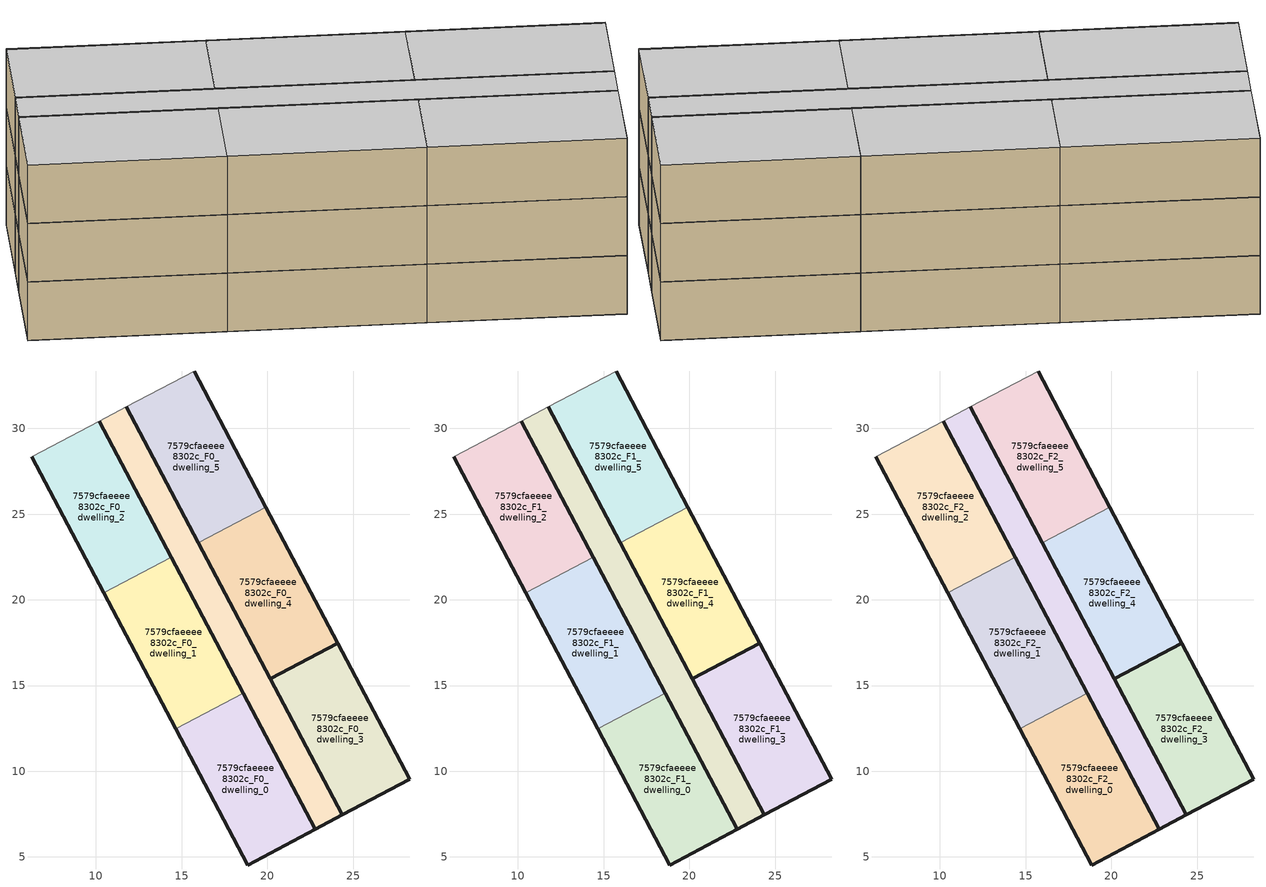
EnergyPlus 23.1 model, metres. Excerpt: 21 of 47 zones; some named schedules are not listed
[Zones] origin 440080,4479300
7579cfaeeee8302c_F0_dwelling_0
 floor ground (EU_floor_Construction): 22.78,6.61 18.58,14.55 14.64,12.46 18.84,4.53 z0
 wall outside (EU_wall_Construction): 18.58,14.55 22.78,6.61 18.84,4.53 14.64,12.46 z0:3
 wall to 7579cfaeeee8302c_F0_dwelling_1 (EU_wall_Construction): 14.64,12.46 18.58,14.55 z0:3
7579cfaeeee8302c_F0_dwelling_1
 floor ground (EU_floor_Construction): 18.58,14.55 14.39,22.49 10.44,20.4 14.64,12.46 z0
 wall outside (EU_wall_Construction): 14.39,22.49 18.58,14.55 / 14.64,12.46 10.44,20.4 z0:3
 wall to 7579cfaeeee8302c_F0_dwelling_2 (EU_wall_Construction): 10.44,20.4 14.39,22.49 z0:3
7579cfaeeee8302c_F0_dwelling_2
 floor ground (EU_floor_Construction): 14.39,22.49 10.19,30.42 6.24,28.34 10.44,20.4 z0
 wall outside (EU_wall_Construction): 10.19,30.42 14.39,22.49 / 10.44,20.4 6.24,28.34 z0:3
 wall adiabatic (EU_wall_Construction): 6.24,28.34 10.19,30.42 z0:3
7579cfaeeee8302c_F0_dwelling_3
 floor ground (EU_floor_Construction): 28.31,9.54 24.11,17.48 20.17,15.39 24.37,7.45 z0
 wall outside (EU_wall_Construction): 24.37,7.45 20.17,15.39 24.11,17.48 28.31,9.54 24.37,7.45 z0:3
7579cfaeeee8302c_F0_dwelling_4
 floor ground (EU_floor_Construction): 24.11,17.48 19.92,25.41 15.98,23.33 20.17,15.39 z0
 wall outside (EU_wall_Construction): 19.92,25.41 24.11,17.48 20.17,15.39 15.98,23.33 z0:3
 wall to 7579cfaeeee8302c_F0_dwelling_5 (EU_wall_Construction): 15.98,23.33 19.92,25.41 z0:3
7579cfaeeee8302c_F0_dwelling_5
 floor ground (EU_floor_Construction): 19.92,25.41 15.72,33.35 11.78,31.27 15.98,23.33 z0
 wall outside (EU_wall_Construction): 15.98,23.33 11.78,31.27 / 15.72,33.35 19.92,25.41 z0:3
 wall adiabatic (EU_wall_Construction): 11.78,31.27 15.72,33.35 z0:3
7579cfaeeee8302c_F0_circulation
 floor ground (EU_floor_Construction): 24.37,7.45 11.78,31.27 10.19,30.42 22.78,6.61 z0
 wall outside (EU_wall_Construction): 11.78,31.27 24.37,7.45 22.78,6.61 10.19,30.42 z0:3
 wall adiabatic (EU_wall_Construction): 10.19,30.42 11.78,31.27 z0:3
7579cfaeeee8302c_F1_dwelling_0
 floor to 7579cfaeeee8302c_F0_dwelling_0 (EU_floor_Construction): 22.78,6.61 18.58,14.55 14.64,12.46 18.84,4.53 z3
 wall outside (EU_wall_Construction): 18.58,14.55 22.78,6.61 18.84,4.53 14.64,12.46 z3:6
 wall to 7579cfaeeee8302c_F1_dwelling_1 (EU_wall_Construction): 14.64,12.46 18.58,14.55 z3:6
7579cfaeeee8302c_F1_dwelling_1
 floor to 7579cfaeeee8302c_F0_dwelling_1 (EU_floor_Construction): 18.58,14.55 14.39,22.49 10.44,20.4 14.64,12.46 z3
 wall outside (EU_wall_Construction): 14.39,22.49 18.58,14.55 / 14.64,12.46 10.44,20.4 z3:6
 wall to 7579cfaeeee8302c_F1_dwelling_2 (EU_wall_Construction): 10.44,20.4 14.39,22.49 z3:6
7579cfaeeee8302c_F1_dwelling_2
 floor to 7579cfaeeee8302c_F0_dwelling_2 (EU_floor_Construction): 14.39,22.49 10.19,30.42 6.24,28.34 10.44,20.4 z3
 wall outside (EU_wall_Construction): 10.19,30.42 14.39,22.49 / 10.44,20.4 6.24,28.34 z3:6
 wall adiabatic (EU_wall_Construction): 6.24,28.34 10.19,30.42 z3:6
7579cfaeeee8302c_F1_dwelling_3
 floor to 7579cfaeeee8302c_F0_dwelling_3 (EU_floor_Construction): 28.31,9.54 24.11,17.48 20.17,15.39 24.37,7.45 z3
 wall outside (EU_wall_Construction): 24.37,7.45 20.17,15.39 24.11,17.48 28.31,9.54 24.37,7.45 z3:6
7579cfaeeee8302c_F1_dwelling_4
 floor to 7579cfaeeee8302c_F0_dwelling_4 (EU_floor_Construction): 24.11,17.48 19.92,25.41 15.98,23.33 20.17,15.39 z3
 wall outside (EU_wall_Construction): 19.92,25.41 24.11,17.48 20.17,15.39 15.98,23.33 z3:6
 wall to 7579cfaeeee8302c_F1_dwelling_5 (EU_wall_Construction): 15.98,23.33 19.92,25.41 z3:6
7579cfaeeee8302c_F1_dwelling_5
 floor to 7579cfaeeee8302c_F0_dwelling_5 (EU_floor_Construction): 19.92,25.41 15.72,33.35 11.78,31.27 15.98,23.33 z3
 wall outside (EU_wall_Construction): 15.98,23.33 11.78,31.27 / 15.72,33.35 19.92,25.41 z3:6
 wall adiabatic (EU_wall_Construction): 11.78,31.27 15.72,33.35 z3:6
7579cfaeeee8302c_F1_circulation
 floor to 7579cfaeeee8302c_F0_circulation (EU_floor_Construction): 24.37,7.45 11.78,31.27 10.19,30.42 22.78,6.61 z3
 wall outside (EU_wall_Construction): 11.78,31.27 24.37,7.45 22.78,6.61 10.19,30.42 z3:6
 wall adiabatic (EU_wall_Construction): 10.19,30.42 11.78,31.27 z3:6
7579cfaeeee8302c_F2_dwelling_0
 floor to 7579cfaeeee8302c_F1_dwelling_0 (EU_floor_Construction): 22.78,6.61 18.58,14.55 14.64,12.46 18.84,4.53 z6
 wall outside (EU_wall_Construction): 18.58,14.55 22.78,6.61 18.84,4.53 14.64,12.46 z6:9
 wall to 7579cfaeeee8302c_F2_dwelling_1 (EU_wall_Construction): 14.64,12.46 18.58,14.55 z6:9
 ceiling to 7579cfaeeee8302c_F3_dwelling_0 (EU_floor_Construction): 18.58,14.55 22.78,6.61 18.84,4.53 14.64,12.46 z9
7579cfaeeee8302c_F2_dwelling_1
 floor to 7579cfaeeee8302c_F1_dwelling_1 (EU_floor_Construction): 18.58,14.55 14.39,22.49 10.44,20.4 14.64,12.46 z6
 wall outside (EU_wall_Construction): 14.39,22.49 18.58,14.55 / 14.64,12.46 10.44,20.4 z6:9
 wall to 7579cfaeeee8302c_F2_dwelling_2 (EU_wall_Construction): 10.44,20.4 14.39,22.49 z6:9
 ceiling to 7579cfaeeee8302c_F3_dwelling_1 (EU_floor_Construction): 14.39,22.49 18.58,14.55 14.64,12.46 10.44,20.4 z9
7579cfaeeee8302c_F2_dwelling_2
 floor to 7579cfaeeee8302c_F1_dwelling_2 (EU_floor_Construction): 14.39,22.49 10.19,30.42 6.24,28.34 10.44,20.4 z6
 wall outside (EU_wall_Construction): 10.19,30.42 14.39,22.49 / 10.44,20.4 6.24,28.34 z6:9
 wall adiabatic (EU_wall_Construction): 6.24,28.34 10.19,30.42 z6:9
 ceiling to 7579cfaeeee8302c_F3_dwelling_2 (EU_floor_Construction): 10.19,30.42 14.39,22.49 10.44,20.4 6.24,28.34 z9
7579cfaeeee8302c_F2_dwelling_3
 floor to 7579cfaeeee8302c_F1_dwelling_3 (EU_floor_Construction): 28.31,9.54 24.11,17.48 20.17,15.39 24.37,7.45 z6
 wall outside (EU_wall_Construction): 24.37,7.45 20.17,15.39 24.11,17.48 28.31,9.54 24.37,7.45 z6:9
 ceiling to 7579cfaeeee8302c_F3_dwelling_3 (EU_floor_Construction): 24.11,17.48 28.31,9.54 24.37,7.45 20.17,15.39 z9
7579cfaeeee8302c_F2_dwelling_4
 floor to 7579cfaeeee8302c_F1_dwelling_4 (EU_floor_Construction): 24.11,17.48 19.92,25.41 15.98,23.33 20.17,15.39 z6
 wall outside (EU_wall_Construction): 19.92,25.41 24.11,17.48 20.17,15.39 15.98,23.33 z6:9
 wall to 7579cfaeeee8302c_F2_dwelling_5 (EU_wall_Construction): 15.98,23.33 19.92,25.41 z6:9
 ceiling to 7579cfaeeee8302c_F3_dwelling_4 (EU_floor_Construction): 19.92,25.41 24.11,17.48 20.17,15.39 15.98,23.33 z9
7579cfaeeee8302c_F2_dwelling_5
 floor to 7579cfaeeee8302c_F1_dwelling_5 (EU_floor_Construction): 19.92,25.41 15.72,33.35 11.78,31.27 15.98,23.33 z6
 wall outside (EU_wall_Construction): 15.98,23.33 11.78,31.27 / 15.72,33.35 19.92,25.41 z6:9
 wall adiabatic (EU_wall_Construction): 11.78,31.27 15.72,33.35 z6:9
 ceiling to 7579cfaeeee8302c_F3_dwelling_5 (EU_floor_Construction): 15.72,33.35 19.92,25.41 15.98,23.33 11.78,31.27 z9
7579cfaeeee8302c_F2_circulation
 floor to 7579cfaeeee8302c_F1_circulation (EU_floor_Construction): 24.37,7.45 11.78,31.27 10.19,30.42 22.78,6.61 z6
 wall outside (EU_wall_Construction): 11.78,31.27 24.37,7.45 22.78,6.61 10.19,30.42 z6:9
 wall adiabatic (EU_wall_Construction): 10.19,30.42 11.78,31.27 z6:9
 ceiling to 7579cfaeeee8302c_F3_circulation (EU_floor_Construction): 11.78,31.27 24.37,7.45 22.78,6.61 10.19,30.42 z9
[Building]
EU S2 Campaign: North Axis=0; Terrain=City; Solar Distribution=FullExterior
[Site:Location]
Madrid: Latitude=40.5; Longitude=-3.5; Time Zone=1; Elevation=609
[SizingPeriod:WeatherFileDays]
AnnualSizingPeriod: Begin Month=1; Begin Day of Month=1; End Month=12; End Day of Month=31; Day of Week for Start Day=Monday; Use Weather File Daylight Saving Period=No; Use Weather File Rain and Snow Indicators=No
[MATERIAL]
EU_InternalMass_Material: Roughness=MediumRough; Thickness=0.1; Conductivity=1; Density=1800; Specific Heat=900; Thermal Absorptance=0.9; Solar Absorptance=0.7; Visible Absorptance=0.7
[MATERIAL:NOMASS] Roughness=MediumRough; Thermal Absorptance=0.9; Solar Absorptance=0.7; Visible Absorptance=0.7
Name | Thermal Resistance
EU_wall_NoMass | 1.60022
EU_floor_NoMass | 0.470652
[CONSTRUCTION]
EU_wall_Construction: EU_wall_NoMass
EU_floor_Construction: EU_floor_NoMass
EU_InternalMass_Construction: EU_InternalMass_Material
[ZONE] Type=1; Multiplier=1; Ceiling Height=autocalculate; Floor Area=autocalculate; Part of Total Floor Area=Yes
Name | Volume
7579cfaeeee8302c_F0_dwelling_0; 7579cfaeeee8302c_F1_dwelling_0; 7579cfaeeee8302c_F2_dwelling_0 | 120.112
7579cfaeeee8302c_F0_dwelling_1; 7579cfaeeee8302c_F1_dwelling_1; 7579cfaeeee8302c_F2_dwelling_1; 7579cfaeeee8302c_F0_dwelling_2; 7579cfaeeee8302c_F1_dwelling_2; 7579cfaeeee8302c_F2_dwelling_2 | 120.121
7579cfaeeee8302c_F0_dwelling_3; 7579cfaeeee8302c_F1_dwelling_3; 7579cfaeeee8302c_F2_dwelling_3; 7579cfaeeee8302c_F0_dwelling_4; 7579cfaeeee8302c_F1_dwelling_4; 7579cfaeeee8302c_F2_dwelling_4 | 120.109
7579cfaeeee8302c_F0_dwelling_5; 7579cfaeeee8302c_F1_dwelling_5; 7579cfaeeee8302c_F2_dwelling_5 | 120.094
7579cfaeeee8302c_F0_circulation; 7579cfaeeee8302c_F1_circulation; 7579cfaeeee8302c_F2_circulation | 145.45
[INTERNALMASS] Construction=EU_InternalMass_Construction
Name | Zone or ZoneList | Surface Area
7579cfaeeee8302c_F0_dwelling_0_EU_InternalMass | 7579cfaeeee8302c_F0_dwelling_0 | 40.0393
7579cfaeeee8302c_F0_dwelling_1_EU_InternalMass | 7579cfaeeee8302c_F0_dwelling_1 | 40.0393
7579cfaeeee8302c_F0_dwelling_2_EU_InternalMass | 7579cfaeeee8302c_F0_dwelling_2 | 40.0393
7579cfaeeee8302c_F0_dwelling_3_EU_InternalMass | 7579cfaeeee8302c_F0_dwelling_3 | 40.0355
7579cfaeeee8302c_F0_dwelling_4_EU_InternalMass | 7579cfaeeee8302c_F0_dwelling_4 | 40.0355
7579cfaeeee8302c_F0_dwelling_5_EU_InternalMass | 7579cfaeeee8302c_F0_dwelling_5 | 40.0355
7579cfaeeee8302c_F1_dwelling_0_EU_InternalMass | 7579cfaeeee8302c_F1_dwelling_0 | 40.0393
7579cfaeeee8302c_F1_dwelling_1_EU_InternalMass | 7579cfaeeee8302c_F1_dwelling_1 | 40.0393
7579cfaeeee8302c_F1_dwelling_2_EU_InternalMass | 7579cfaeeee8302c_F1_dwelling_2 | 40.0393
7579cfaeeee8302c_F1_dwelling_3_EU_InternalMass | 7579cfaeeee8302c_F1_dwelling_3 | 40.0355
7579cfaeeee8302c_F1_dwelling_4_EU_InternalMass | 7579cfaeeee8302c_F1_dwelling_4 | 40.0355
7579cfaeeee8302c_F1_dwelling_5_EU_InternalMass | 7579cfaeeee8302c_F1_dwelling_5 | 40.0355
7579cfaeeee8302c_F2_dwelling_0_EU_InternalMass | 7579cfaeeee8302c_F2_dwelling_0 | 40.0393
7579cfaeeee8302c_F2_dwelling_1_EU_InternalMass | 7579cfaeeee8302c_F2_dwelling_1 | 40.0393
7579cfaeeee8302c_F2_dwelling_2_EU_InternalMass | 7579cfaeeee8302c_F2_dwelling_2 | 40.0393
7579cfaeeee8302c_F2_dwelling_3_EU_InternalMass | 7579cfaeeee8302c_F2_dwelling_3 | 40.0355
7579cfaeeee8302c_F2_dwelling_4_EU_InternalMass | 7579cfaeeee8302c_F2_dwelling_4 | 40.0355
7579cfaeeee8302c_F2_dwelling_5_EU_InternalMass | 7579cfaeeee8302c_F2_dwelling_5 | 40.0355
[OTHEREQUIPMENT] Fuel Type=Electricity; Design Level Calculation Method=Watts/Area; Power per Zone Floor Area=1; Fraction Latent=0; Fraction Radiant=0; Fraction Lost=0; Carbon Dioxide Generation Rate=0; EndUse Subcategory=EU_Step8_InternalGains
Name | Zone or ZoneList or Space or SpaceList | Schedule
EU_Step8_InternalGain_7579cfaeeee8302c_F0_dwelling_0_f000 | 7579cfaeeee8302c_F0_dwelling_0 | EU_Step8_GainSchedule_7579cfaeeee8302c_F0_dwelling_0_f000
EU_Step8_InternalGain_7579cfaeeee8302c_F0_dwelling_1_f000 | 7579cfaeeee8302c_F0_dwelling_1 | EU_Step8_GainSchedule_7579cfaeeee8302c_F0_dwelling_1_f000
EU_Step8_InternalGain_7579cfaeeee8302c_F0_dwelling_2_f000 | 7579cfaeeee8302c_F0_dwelling_2 | EU_Step8_GainSchedule_7579cfaeeee8302c_F0_dwelling_2_f000
EU_Step8_InternalGain_7579cfaeeee8302c_F0_dwelling_3_f000 | 7579cfaeeee8302c_F0_dwelling_3 | EU_Step8_GainSchedule_7579cfaeeee8302c_F0_dwelling_3_f000
EU_Step8_InternalGain_7579cfaeeee8302c_F0_dwelling_4_f000 | 7579cfaeeee8302c_F0_dwelling_4 | EU_Step8_GainSchedule_7579cfaeeee8302c_F0_dwelling_4_f000
EU_Step8_InternalGain_7579cfaeeee8302c_F0_dwelling_5_f000 | 7579cfaeeee8302c_F0_dwelling_5 | EU_Step8_GainSchedule_7579cfaeeee8302c_F0_dwelling_5_f000
EU_Step8_InternalGain_7579cfaeeee8302c_F1_dwelling_0_f000 | 7579cfaeeee8302c_F1_dwelling_0 | EU_Step8_GainSchedule_7579cfaeeee8302c_F1_dwelling_0_f000
EU_Step8_InternalGain_7579cfaeeee8302c_F1_dwelling_1_f000 | 7579cfaeeee8302c_F1_dwelling_1 | EU_Step8_GainSchedule_7579cfaeeee8302c_F1_dwelling_1_f000
EU_Step8_InternalGain_7579cfaeeee8302c_F1_dwelling_2_f000 | 7579cfaeeee8302c_F1_dwelling_2 | EU_Step8_GainSchedule_7579cfaeeee8302c_F1_dwelling_2_f000
EU_Step8_InternalGain_7579cfaeeee8302c_F1_dwelling_3_f000 | 7579cfaeeee8302c_F1_dwelling_3 | EU_Step8_GainSchedule_7579cfaeeee8302c_F1_dwelling_3_f000
EU_Step8_InternalGain_7579cfaeeee8302c_F1_dwelling_4_f000 | 7579cfaeeee8302c_F1_dwelling_4 | EU_Step8_GainSchedule_7579cfaeeee8302c_F1_dwelling_4_f000
EU_Step8_InternalGain_7579cfaeeee8302c_F1_dwelling_5_f000 | 7579cfaeeee8302c_F1_dwelling_5 | EU_Step8_GainSchedule_7579cfaeeee8302c_F1_dwelling_5_f000
EU_Step8_InternalGain_7579cfaeeee8302c_F2_dwelling_0_f000 | 7579cfaeeee8302c_F2_dwelling_0 | EU_Step8_GainSchedule_7579cfaeeee8302c_F2_dwelling_0_f000
EU_Step8_InternalGain_7579cfaeeee8302c_F2_dwelling_1_f000 | 7579cfaeeee8302c_F2_dwelling_1 | EU_Step8_GainSchedule_7579cfaeeee8302c_F2_dwelling_1_f000
EU_Step8_InternalGain_7579cfaeeee8302c_F2_dwelling_2_f000 | 7579cfaeeee8302c_F2_dwelling_2 | EU_Step8_GainSchedule_7579cfaeeee8302c_F2_dwelling_2_f000
EU_Step8_InternalGain_7579cfaeeee8302c_F2_dwelling_3_f000 | 7579cfaeeee8302c_F2_dwelling_3 | EU_Step8_GainSchedule_7579cfaeeee8302c_F2_dwelling_3_f000
EU_Step8_InternalGain_7579cfaeeee8302c_F2_dwelling_4_f000 | 7579cfaeeee8302c_F2_dwelling_4 | EU_Step8_GainSchedule_7579cfaeeee8302c_F2_dwelling_4_f000
EU_Step8_InternalGain_7579cfaeeee8302c_F2_dwelling_5_f000 | 7579cfaeeee8302c_F2_dwelling_5 | EU_Step8_GainSchedule_7579cfaeeee8302c_F2_dwelling_5_f000
[ZONEINFILTRATION:DESIGNFLOWRATE] Schedule=EU_AlwaysOn; Design Flow Rate Calculation Method=Flow/Area; Flow Rate per Floor Area=0.0005; Constant Term Coefficient=1; Temperature Term Coefficient=0; Velocity Term Coefficient=0; Velocity Squared Term Coefficient=0
Name | Zone or ZoneList or Space or SpaceList
EU_Circulation_Infiltration_7579cfaeeee8302c_F0_circulation | 7579cfaeeee8302c_F0_circulation
EU_Circulation_Infiltration_7579cfaeeee8302c_F1_circulation | 7579cfaeeee8302c_F1_circulation
EU_Circulation_Infiltration_7579cfaeeee8302c_F2_circulation | 7579cfaeeee8302c_F2_circulation
[ZONEVENTILATION:DESIGNFLOWRATE] Schedule=EU_AlwaysOn; Design Flow Rate Calculation Method=AirChanges/Hour; Air Changes per Hour=0.480704; Ventilation Type=Natural; Fan Pressure Rise=0; Fan Total Efficiency=1; Constant Term Coefficient=1; Temperature Term Coefficient=0; Velocity Term Coefficient=0; Velocity Squared Term Coefficient=0; Minimum Indoor Temperature=-100; Maximum Indoor Temperature=100; Delta Temperature=-100; Minimum Outdoor Temperature=-100; Maximum Outdoor Temperature=100; Maximum Wind Speed=40
Name | Zone or ZoneList or Space or SpaceList
EU_ConstantAir_7579cfaeeee8302c_F0_dwelling_0 | 7579cfaeeee8302c_F0_dwelling_0
EU_ConstantAir_7579cfaeeee8302c_F0_dwelling_1 | 7579cfaeeee8302c_F0_dwelling_1
EU_ConstantAir_7579cfaeeee8302c_F0_dwelling_2 | 7579cfaeeee8302c_F0_dwelling_2
EU_ConstantAir_7579cfaeeee8302c_F0_dwelling_3 | 7579cfaeeee8302c_F0_dwelling_3
EU_ConstantAir_7579cfaeeee8302c_F0_dwelling_4 | 7579cfaeeee8302c_F0_dwelling_4
EU_ConstantAir_7579cfaeeee8302c_F0_dwelling_5 | 7579cfaeeee8302c_F0_dwelling_5
EU_ConstantAir_7579cfaeeee8302c_F1_dwelling_0 | 7579cfaeeee8302c_F1_dwelling_0
EU_ConstantAir_7579cfaeeee8302c_F1_dwelling_1 | 7579cfaeeee8302c_F1_dwelling_1
EU_ConstantAir_7579cfaeeee8302c_F1_dwelling_2 | 7579cfaeeee8302c_F1_dwelling_2
EU_ConstantAir_7579cfaeeee8302c_F1_dwelling_3 | 7579cfaeeee8302c_F1_dwelling_3
EU_ConstantAir_7579cfaeeee8302c_F1_dwelling_4 | 7579cfaeeee8302c_F1_dwelling_4
EU_ConstantAir_7579cfaeeee8302c_F1_dwelling_5 | 7579cfaeeee8302c_F1_dwelling_5
EU_ConstantAir_7579cfaeeee8302c_F2_dwelling_0 | 7579cfaeeee8302c_F2_dwelling_0
EU_ConstantAir_7579cfaeeee8302c_F2_dwelling_1 | 7579cfaeeee8302c_F2_dwelling_1
EU_ConstantAir_7579cfaeeee8302c_F2_dwelling_2 | 7579cfaeeee8302c_F2_dwelling_2
EU_ConstantAir_7579cfaeeee8302c_F2_dwelling_3 | 7579cfaeeee8302c_F2_dwelling_3
EU_ConstantAir_7579cfaeeee8302c_F2_dwelling_4 | 7579cfaeeee8302c_F2_dwelling_4
EU_ConstantAir_7579cfaeeee8302c_F2_dwelling_5 | 7579cfaeeee8302c_F2_dwelling_5
[HVACTEMPLATE:THERMOSTAT] Constant Heating Setpoint=20; Constant Cooling Setpoint=50
EU_HeatOnly_7579cfaeeee8302c_F0_dwelling_0; EU_HeatOnly_7579cfaeeee8302c_F0_dwelling_1; EU_HeatOnly_7579cfaeeee8302c_F0_dwelling_2; EU_HeatOnly_7579cfaeeee8302c_F0_dwelling_3; EU_HeatOnly_7579cfaeeee8302c_F0_dwelling_4; EU_HeatOnly_7579cfaeeee8302c_F0_dwelling_5; EU_HeatOnly_7579cfaeeee8302c_F1_dwelling_0; EU_HeatOnly_7579cfaeeee8302c_F1_dwelling_1; EU_HeatOnly_7579cfaeeee8302c_F1_dwelling_2; EU_HeatOnly_7579cfaeeee8302c_F1_dwelling_3; EU_HeatOnly_7579cfaeeee8302c_F1_dwelling_4; EU_HeatOnly_7579cfaeeee8302c_F1_dwelling_5; EU_HeatOnly_7579cfaeeee8302c_F2_dwelling_0; EU_HeatOnly_7579cfaeeee8302c_F2_dwelling_1; EU_HeatOnly_7579cfaeeee8302c_F2_dwelling_2; EU_HeatOnly_7579cfaeeee8302c_F2_dwelling_3; EU_HeatOnly_7579cfaeeee8302c_F2_dwelling_4; EU_HeatOnly_7579cfaeeee8302c_F2_dwelling_5; EU_HeatOnly_7579cfaeeee8302c_F3_dwelling_0; EU_HeatOnly_7579cfaeeee8302c_F3_dwelling_1; EU_HeatOnly_7579cfaeeee8302c_F3_dwelling_2; EU_HeatOnly_7579cfaeeee8302c_F3_dwelling_3; EU_HeatOnly_7579cfaeeee8302c_F3_dwelling_4; EU_HeatOnly_7579cfaeeee8302c_F3_dwelling_5; EU_HeatOnly_7579cfaeeee8302c_F4_dwelling_0; EU_HeatOnly_7579cfaeeee8302c_F4_dwelling_1; EU_HeatOnly_7579cfaeeee8302c_F4_dwelling_2; EU_HeatOnly_7579cfaeeee8302c_F4_dwelling_3; EU_HeatOnly_7579cfaeeee8302c_F4_dwelling_4; EU_HeatOnly_7579cfaeeee8302c_F4_dwelling_5; EU_HeatOnly_7579cfaeeee8302c_F5_dwelling_0; EU_HeatOnly_7579cfaeeee8302c_F5_dwelling_1; EU_HeatOnly_7579cfaeeee8302c_F5_dwelling_2; EU_HeatOnly_7579cfaeeee8302c_F5_dwelling_3; EU_HeatOnly_7579cfaeeee8302c_F5_dwelling_4; EU_HeatOnly_7579cfaeeee8302c_F6_dwelling_0; EU_HeatOnly_7579cfaeeee8302c_F6_dwelling_1; EU_HeatOnly_7579cfaeeee8302c_F6_dwelling_2; EU_HeatOnly_7579cfaeeee8302c_F6_dwelling_3; EU_HeatOnly_7579cfaeeee8302c_F6_dwelling_4
[HVACTEMPLATE:ZONE:IDEALLOADSAIRSYSTEM] System Availability Schedule=EU_AlwaysOn; Maximum Heating Supply Air Temperature=50; Minimum Cooling Supply Air Temperature=13; Maximum Heating Supply Air Humidity Ratio=0.0156; Minimum Cooling Supply Air Humidity Ratio=0.0077; Heating Limit=NoLimit; Cooling Limit=NoLimit; Heating Availability Schedule=EU_AlwaysOn; Cooling Availability Schedule=EU_CoolingOff; Dehumidification Control Type=ConstantSensibleHeatRatio; Cooling Sensible Heat Ratio=0.7; Dehumidification Setpoint=60; Humidification Control Type=None; Humidification Setpoint=30; Outdoor Air Method=None; Outdoor Air Flow Rate per Person=0.00944; Outdoor Air Flow Rate per Zone Floor Area=0; Outdoor Air Flow Rate per Zone=0; Demand Controlled Ventilation Type=None; Outdoor Air Economizer Type=NoEconomizer; Heat Recovery Type=None; Sensible Heat Recovery Effectiveness=0.7; Latent Heat Recovery Effectiveness=0.65
Name | Template Thermostat
7579cfaeeee8302c_F0_dwelling_0 | EU_HeatOnly_7579cfaeeee8302c_F0_dwelling_0
7579cfaeeee8302c_F0_dwelling_1 | EU_HeatOnly_7579cfaeeee8302c_F0_dwelling_1
7579cfaeeee8302c_F0_dwelling_2 | EU_HeatOnly_7579cfaeeee8302c_F0_dwelling_2
7579cfaeeee8302c_F0_dwelling_3 | EU_HeatOnly_7579cfaeeee8302c_F0_dwelling_3
7579cfaeeee8302c_F0_dwelling_4 | EU_HeatOnly_7579cfaeeee8302c_F0_dwelling_4
7579cfaeeee8302c_F0_dwelling_5 | EU_HeatOnly_7579cfaeeee8302c_F0_dwelling_5
7579cfaeeee8302c_F1_dwelling_0 | EU_HeatOnly_7579cfaeeee8302c_F1_dwelling_0
7579cfaeeee8302c_F1_dwelling_1 | EU_HeatOnly_7579cfaeeee8302c_F1_dwelling_1
7579cfaeeee8302c_F1_dwelling_2 | EU_HeatOnly_7579cfaeeee8302c_F1_dwelling_2
7579cfaeeee8302c_F1_dwelling_3 | EU_HeatOnly_7579cfaeeee8302c_F1_dwelling_3
